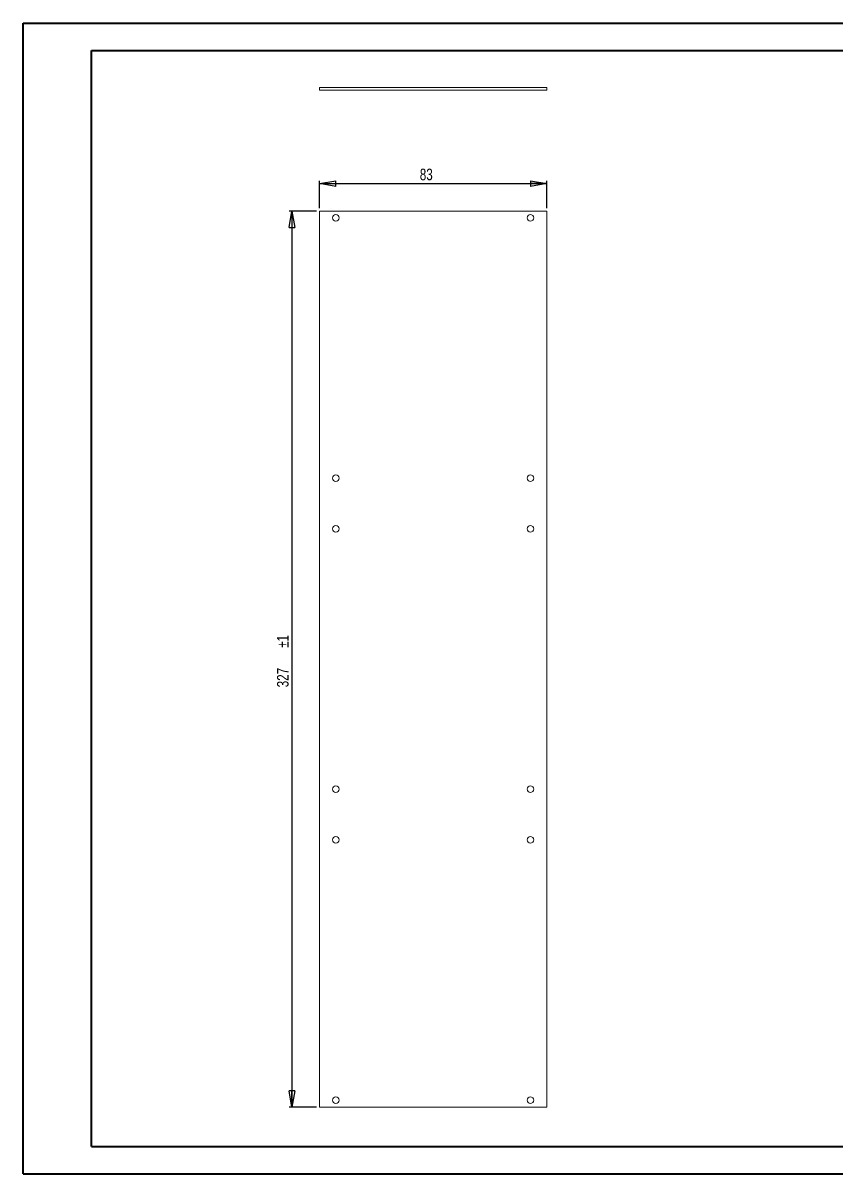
# Paper-space layout 'Folha02' of a CAD drawing. Header units: millimetres. Extents: x 0 to 594, y 0 to 420.
# Drawn here: x 0.1 to 297.1, y 0.2 to 420.2 of the extents above; entities that cross this region are included whole.
import ezdxf

# ---------------------------------------------------------------- set-up
doc = ezdxf.new("R2010")
doc.units = ezdxf.units.MM
doc.layers.add('FORMAT', color=7, linetype='Continuous')
doc.styles.add('SLDTEXTSTYLE0', font='TXT', dxfattribs={"width": 0.75})
doc.dimstyles.new('SLDDIMSTYLE0', dxfattribs={"dimtxt": 4.233333, "dimasz": 5.9944, "dimexe": 0, "dimexo": 0.0625, "dimgap": 1.058333, "dimtad": 1, "dimrnd": 1e-09, "dimzin": 12, "dimdsep": 46, "dimtxsty": 'SLDTEXTSTYLE0', "dimblk1": 'CLOSED', "dimblk2": 'CLOSED', "dimsah": 1, "dimcen": 0.09, "dimadec": 0, "dimazin": 3, "dimtfac": 1, "dimtofl": 0, "dimtmove": 0, "dimatfit": 3, "dimldrblk": 'CLOSED', "dimfxl": 0, "dimfrac": 2, "dimtolj": 1, "dimtzin": 12, "dimarcsym": 0})
doc.dimstyles.new('SLDDIMSTYLE1', dxfattribs={"dimtxt": 4.233333, "dimasz": 5.9944, "dimexe": 0, "dimexo": 0.0625, "dimgap": 1.058333, "dimtad": 1, "dimrnd": 1e-09, "dimzin": 12, "dimdsep": 46, "dimtxsty": 'SLDTEXTSTYLE0', "dimblk1": 'CLOSED', "dimblk2": 'CLOSED', "dimsah": 1, "dimcen": 0.09, "dimadec": 0, "dimazin": 3, "dimtol": 1, "dimtp": 1, "dimtm": 1, "dimtfac": 1, "dimtdec": 1, "dimtofl": 0, "dimtmove": 0, "dimatfit": 3, "dimldrblk": 'CLOSED', "dimfxl": 0, "dimfrac": 2, "dimtolj": 1, "dimtzin": 12, "dimarcsym": 0})

# ---------------------------------------------------------------- blocks, each defined once
blk = doc.blocks.new('_CLOSED')
at = {"color": 0, "linetype": 'ByBlock', "lineweight": -2}
for p, q in [((-1, 0.166667), (0, 0)), ((-1, 0.166667), (-1, -0.166667)), ((0, 0), (-1, -0.166667)), ((0, 0), (-1, 0))]:
    blk.add_line(p, q, dxfattribs=at)
blk = doc.blocks.new('_D')
at = {"layer": 'FORMAT'}
for p, q in [((108.21, 352.6), (108.21, 362.6)), ((108.21, 361.61), (191.21, 361.61)), ((191.21, 352.6), (191.21, 362.6))]:
    blk.add_line(p, q, dxfattribs=at)
at = {"layer": 'FORMAT', "xscale": 5.9944, "yscale": 5.9944, "rotation": 180.0000000000004}
blk.add_blockref('_CLOSED', (108.21, 361.61, 0.1), dxfattribs=at)
at = {"layer": 'FORMAT', "xscale": 5.9944, "yscale": 5.9944}
blk.add_blockref('_CLOSED', (191.21, 361.61, 0.1), dxfattribs=at)
at = {"layer": 'FORMAT', "insert": (144.86, 367.07, 0.1), "char_height": 4.233, "attachment_point": 1, "style": 'SLDTEXTSTYLE0'}
blk.add_mtext('83', dxfattribs=at)
blk = doc.blocks.new('_D_1')
at = {"layer": 'FORMAT'}
for p, q in [((107.22, 351.61), (97.22, 351.61)), ((98.21, 351.61), (98.21, 24.61)), ((107.22, 24.61), (97.22, 24.61))]:
    blk.add_line(p, q, dxfattribs=at)
at = {"layer": 'FORMAT', "xscale": 5.9944, "yscale": 5.9944}
for p, rotation in [((98.21, 351.61, 0.1), 90.0000000000004), ((98.21, 24.61, 0.1), 270.0000000000004)]:
    blk.add_blockref('_CLOSED', p, dxfattribs=dict(at, rotation=rotation))
at = {"layer": 'FORMAT', "char_height": 4.233, "attachment_point": 1, "rotation": 90, "style": 'SLDTEXTSTYLE0'}
for s, insert in [('±1', (92.75, 192.22, 0.1)), ('327', (92.75, 177.81, 0.1))]:
    blk.add_mtext(s, dxfattribs=dict(at, insert=insert))

psp = doc.layouts.new('Folha02')

# ---------------------------------------------------------------- linework, layer by layer
at = {"color": 7, "linetype": 'Continuous', "lineweight": 40}
for p, q in [((0.079, 0.215), (0.079, 420.215)), ((0.079, 420.215), (594.079, 420.215)), ((25.079, 10.215), (25.079, 410.215)), ((25.079, 410.215), (584.079, 410.215)), ((25.079, 10.215), (584.079, 10.215)), ((0.079, 0.215), (594.079, 0.215))]:
    psp.add_line(p, q, dxfattribs=at)
at = {"color": 7, "linetype": 'Continuous', "lineweight": 15}
for p, q in [((108.207, 395.725), (108.207, 396.725)), ((191.207, 396.725), (108.207, 396.725)), ((191.207, 395.725), (108.207, 395.725)), ((191.207, 395.725), (191.207, 396.725)), ((108.207, 351.614), (108.207, 24.614)), ((191.207, 351.614), (108.207, 351.614)), ((191.207, 24.614), (191.207, 351.614)), ((108.207, 24.614), (191.207, 24.614))]:
    psp.add_line(p, q, dxfattribs=at)
for centre in [(114.207, 349.114), (185.207, 349.114), (114.207, 254.114), (185.207, 254.114), (114.207, 235.614), (185.207, 235.614), (114.207, 140.614), (185.207, 140.614), (114.207, 122.114), (185.207, 122.114), (114.207, 27.114), (185.207, 27.114)]:
    psp.add_circle(centre, 1.2, dxfattribs=at)

# ---------------------------------------------------------------- dimensions: what is measured, and where the dimension line sits
at = {"layer": 'FORMAT'}
dim = psp.add_linear_dim(base=(191.207, 361.614), p1=(108.207, 351.614), p2=(191.207, 351.614), dimstyle='SLDDIMSTYLE0', dxfattribs=at)
dim.commit()
dim.dimension.update_dxf_attribs({"geometry": '_D', "text_midpoint": (149.707, 361.614), "dimtype": 160})
dim = psp.add_linear_dim(base=(98.207, 24.614), p1=(108.207, 351.614), p2=(108.207, 24.614), angle=90, dimstyle='SLDDIMSTYLE1', dxfattribs=at)
dim.commit()
dim.dimension.update_dxf_attribs({"geometry": '_D_1', "text_midpoint": (98.207, 188.114), "dimtype": 160})

doc.saveas('drawing.dxf')
